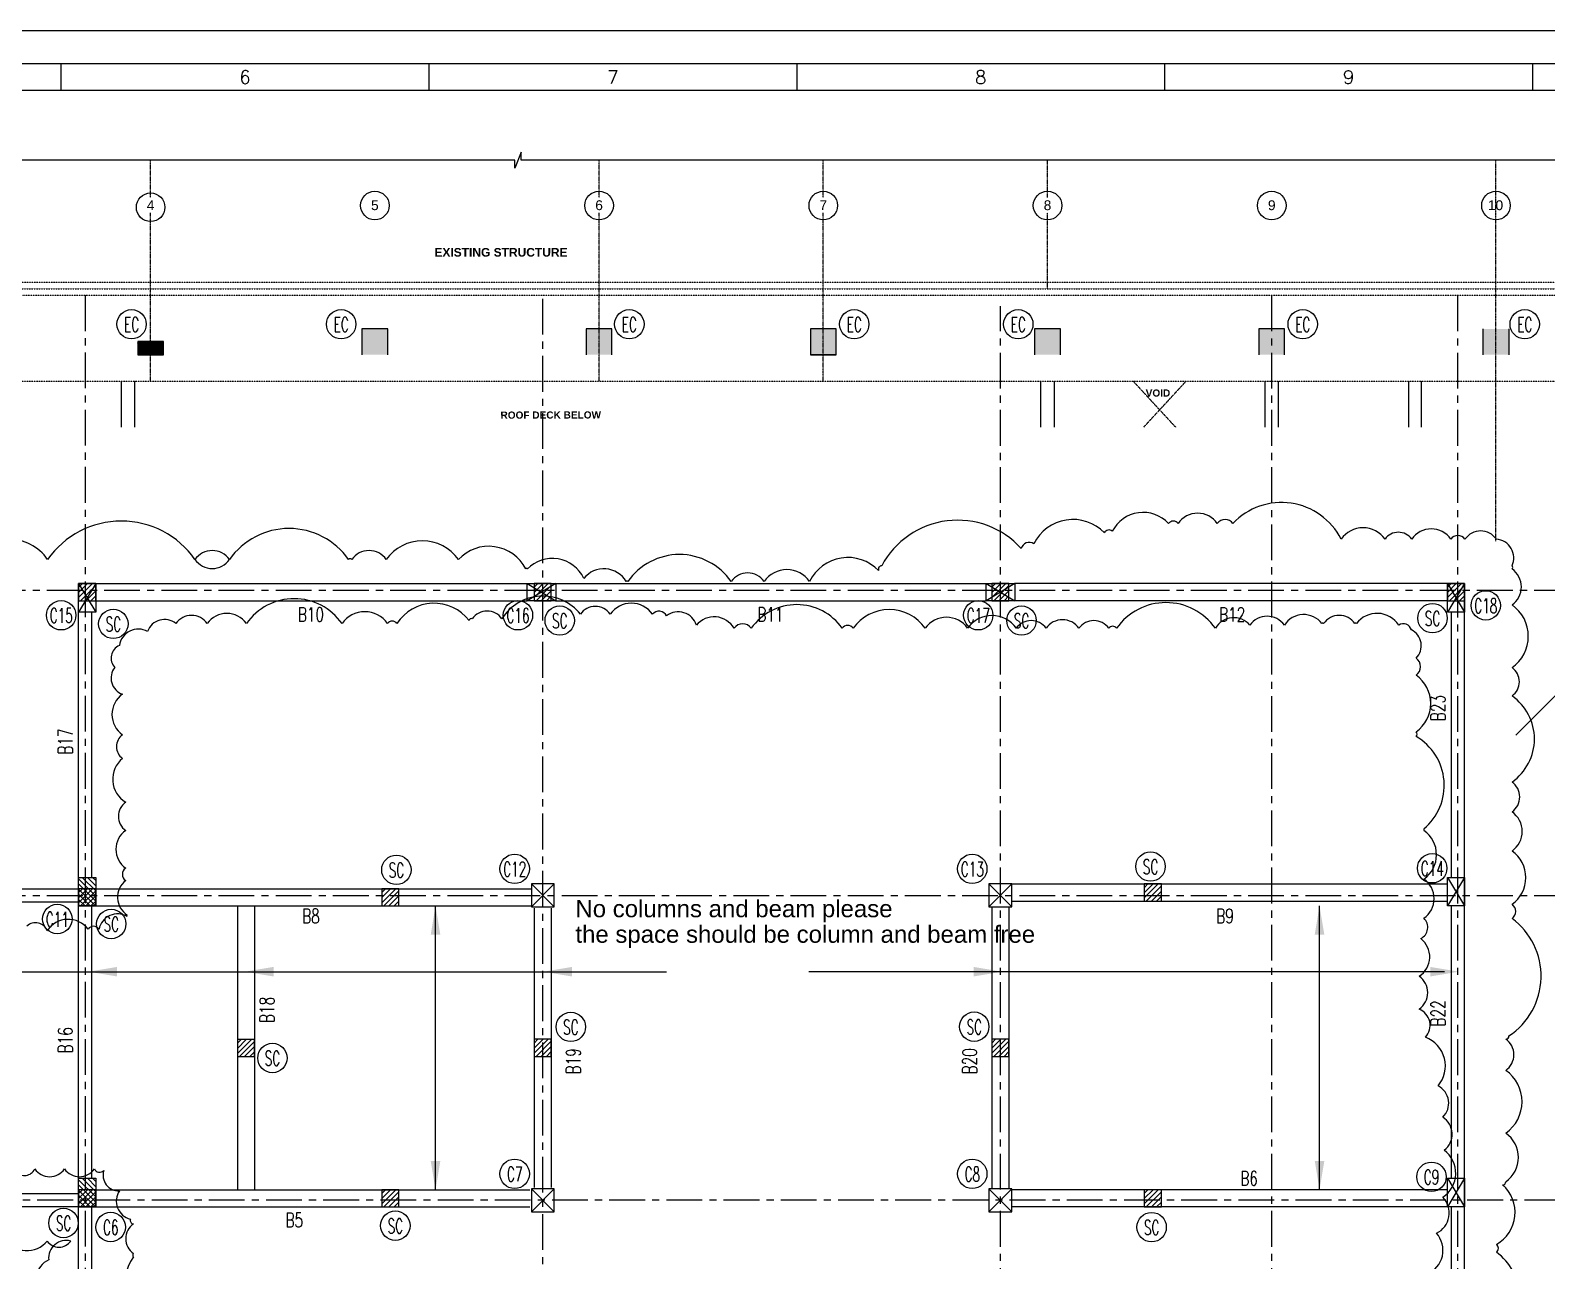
# Model space of a CAD drawing. Header units: millimetres. Extents: x 2659630 to 6742168, y -2425387 to -732288.
# Drawn here: x 4156767 to 4183277, y -1202181 to -1180677 of the extents above; entities that cross this region are included whole.
import ezdxf
from ezdxf.enums import TextEntityAlignment as Align

# ---------------------------------------------------------------- set-up
doc = ezdxf.new("R2010")
doc.units = ezdxf.units.MM
for name, pattern in [('CENTER', [2, 1.25, -0.25, 0.25, -0.25]), ('DASHED', [0.75, 0.5, -0.25]), ('Grid Line', [22.225, 12.7, -3.175, 3.175, -3.175]), ('Hidden', [7.14375, 4.7625, -2.38125])]:
    doc.linetypes.add(name, pattern=pattern)
for name, color, linetype, lineweight in [('A-AREA-IDEN', 2, 'Continuous', 9), ('A-hatch', 253, 'Continuous', 0), ('A-OVERHEAD LINE', 31, 'Continuous', 9), ('A-RCC', 2, 'Continuous', 0), ('A-STRUCTURE ABOVE', 251, 'DASHED', 0), ('A-WALL', 113, 'Continuous', 9), ('licensing text', 7, 'Continuous', 5), ('S-GRID', 1, 'Continuous', 9), ('S-GRID-IDEN', 1, 'Continuous', 9)]:
    doc.layers.add(name, color=color, linetype=linetype, lineweight=lineweight)
for name, color, linetype in [('A-LINE 08', 8, 'Continuous'), ('PNA', 8, 'Continuous'), ('REVISION CLOUD', 7, 'Continuous'), ('S-BEAM NO', 3, 'Continuous'), ('S-BEAM OUTER', 4, 'Continuous'), ('S-BRECK LINE', 8, 'Continuous'), ('S-COLUMN', 1, 'Continuous'), ('S-COLUMN CIRCLE', 9, 'Continuous'), ('S-COLUMN HATCH', 8, 'Continuous'), ('S-COLUMN NO', 2, 'Continuous'), ('S-GRIDE LINE', 8, 'CENTER')]:
    doc.layers.add(name, color=color, linetype=linetype)
doc.styles.add('Arial', font='arial.ttf', dxfattribs={"height": 123})
doc.styles.add('Arial_2', font='arial.ttf', dxfattribs={"height": 121.981135})
doc.styles.add('Arial_B', font='arialbd.ttf', dxfattribs={"height": 125.853552})
doc.styles.add('ROMANS', font='r.shx', dxfattribs={"width": 0.7})
pattern_1 = [(225, (525078.65, -331683.39), (44.9012806, -44.9012806), [])]
pattern_2 = [(225, (533078.72, -331683.39), (44.9012806, -44.9012806), [])]
pattern_3 = [(225, (525078.65, -323718.583), (44.9012806, -44.9012806), [])]
pattern_4 = [(225, (517113.644, -323718.39), (44.9012806, -44.9012806), [])]
pattern_5 = [(225, (541043.64, -323718.39), (44.9012806, -44.9012806), [])]
pattern_6 = [(225, (533078.72, -323718.58), (44.9012806, -44.9012806), [])]
pattern_7 = [(225, (517113.656, -334313.39), (44.9012806, -44.9012806), [])]

# ---------------------------------------------------------------- blocks, each defined once
blk = doc.blocks.new('A1_SHEET.')
at = {"flags": 128}
blk.add_lwpolyline([(0, 0), (0, 594), (841, 594), (841, 0)], close=True, dxfattribs=at)
at = {"layer": 'PNA'}
for p, q in [((349.58, 587.8), (349.58, 582.8)), ((418, 587.8), (418, 582.8)), ((486.42, 587.8), (486.42, 582.8)), ((554.83, 587.8), (554.83, 582.8)), ((623.25, 587.8), (623.25, 582.8))]:
    blk.add_line(p, q, dxfattribs=at)
at = {"layer": 'PNA', "color": 1}
for points in [[(7.5, 6.2), (833.5, 6.2), (833.5, 587.8), (7.5, 587.8)], [(17.5, 11.2), (828.5, 11.2), (828.5, 582.8), (17.5, 582.8)]]:
    blk.add_lwpolyline(points, close=True, dxfattribs=at)
at = {"layer": 'PNA', "style": 'ROMANS'}
for s, p in [('6', (383.8, 585.3)), ('7', (452.22, 585.3)), ('8', (520.63, 585.3)), ('9', (589.05, 585.3))]:
    blk.add_text(s, height=2.5, dxfattribs=at).set_placement(p, align=Align.MIDDLE)
blk = doc.blocks.new('Grid - M_Grid Head - Circle_02-314212-GROUND FLOOR PLAN_01')
at = {"layer": 'A-LINE 08'}
blk.add_circle((0, 0), 5, dxfattribs=at)

msp = doc.modelspace()

# ---------------------------------------------------------------- hatches: boundary and pattern name
at = {"layer": 'A-hatch', "true_color": 0x939598}
h = msp.add_hatch(dxfattribs=at)
h.set_pattern_fill('ANSI31', color=252, scale=5, angle=359.9997012)
h.set_pattern_definition([(44.99970117, (-4160789.467, -3297691.63), (-11.225261605, 11.225378697), [])])
h.paths.add_polyline_path([(4158645.282, -1186346.531), (4159095.282, -1186346.529), (4159095.284, -1186116.491), (4158645.284, -1186116.488)])
at = {"layer": 'S-COLUMN HATCH'}
h = msp.add_hatch(dxfattribs=at)
h.set_pattern_fill('ANSI31', color=8, scale=20, angle=180)
h.set_pattern_definition(pattern_4)
h.paths.add_polyline_path([(4157610.366, -1190646.243), (4157910.366, -1190646.243), (4157910.366, -1190346.243), (4157610.366, -1190346.243)])
h = msp.add_hatch(dxfattribs=at)
h.set_pattern_fill('ANSI31', color=8, scale=20, angle=180)
h.set_pattern_definition(pattern_4)
h.paths.add_polyline_path([(4157610.366, -1190646.243), (4157910.366, -1190646.243), (4157910.366, -1190346.243), (4157610.366, -1190346.243)])
h = msp.add_hatch(dxfattribs=at)
h.set_pattern_fill('ANSI31', color=8, scale=20, angle=180)
h.set_pattern_definition(pattern_4)
h.paths.add_polyline_path([(4157610.366, -1190646.243), (4157910.366, -1190646.243), (4157910.366, -1190346.243), (4157610.366, -1190346.243)])
h = msp.add_hatch(dxfattribs=at)
h.set_pattern_fill('ANSI31', color=8, scale=20, angle=180)
h.set_pattern_definition(pattern_3)
h.paths.add_polyline_path([(4165575.375, -1190646.436), (4165875.375, -1190646.436), (4165875.375, -1190346.436), (4165575.375, -1190346.436)])
h = msp.add_hatch(dxfattribs=at)
h.set_pattern_fill('ANSI31', color=8, scale=20, angle=180)
h.set_pattern_definition(pattern_3)
h.paths.add_polyline_path([(4165575.375, -1190646.436), (4165875.375, -1190646.436), (4165875.375, -1190346.436), (4165575.375, -1190346.436)])
h = msp.add_hatch(dxfattribs=at)
h.set_pattern_fill('ANSI31', color=8, scale=20, angle=180)
h.set_pattern_definition(pattern_3)
h.paths.add_polyline_path([(4165575.375, -1190646.436), (4165875.375, -1190646.436), (4165875.375, -1190346.436), (4165575.375, -1190346.436)])
h = msp.add_hatch(dxfattribs=at)
h.set_pattern_fill('ANSI31', color=8, scale=20, angle=180)
h.set_pattern_definition(pattern_6)
h.paths.add_polyline_path([(4173575.442, -1190646.434), (4173875.442, -1190646.434), (4173875.442, -1190346.434), (4173575.442, -1190346.434)])
h = msp.add_hatch(dxfattribs=at)
h.set_pattern_fill('ANSI31', color=8, scale=20, angle=180)
h.set_pattern_definition(pattern_6)
h.paths.add_polyline_path([(4173575.442, -1190646.434), (4173875.442, -1190646.434), (4173875.442, -1190346.434), (4173575.442, -1190346.434)])
h = msp.add_hatch(dxfattribs=at)
h.set_pattern_fill('ANSI31', color=8, scale=20, angle=180)
h.set_pattern_definition(pattern_6)
h.paths.add_polyline_path([(4173575.442, -1190646.434), (4173875.442, -1190646.434), (4173875.442, -1190346.434), (4173575.442, -1190346.434)])
h = msp.add_hatch(dxfattribs=at)
h.set_pattern_fill('ANSI31', color=8, scale=20, angle=180)
h.set_pattern_definition(pattern_5)
h.paths.add_polyline_path([(4181540.36, -1190646.243), (4181840.36, -1190646.243), (4181840.36, -1190346.243), (4181540.36, -1190346.243)])
h = msp.add_hatch(dxfattribs=at)
h.set_pattern_fill('ANSI31', color=8, scale=20, angle=180)
h.set_pattern_definition(pattern_5)
h.paths.add_polyline_path([(4181540.36, -1190646.243), (4181840.36, -1190646.243), (4181840.36, -1190346.243), (4181540.36, -1190346.243)])
h = msp.add_hatch(dxfattribs=at)
h.set_pattern_fill('ANSI31', color=8, scale=20, angle=180)
h.set_pattern_definition(pattern_5)
h.paths.add_polyline_path([(4181540.36, -1190646.243), (4181840.36, -1190646.243), (4181840.36, -1190346.243), (4181540.36, -1190346.243)])
at = {"layer": 'S-COLUMN HATCH', "true_color": 0x939598}
h = msp.add_hatch(dxfattribs=at)
h.set_pattern_fill('ANSI31', color=252, scale=20, angle=270)
h.set_pattern_definition([(315, (3282980.234, -4846297.97), (44.9012806, 44.9012806), [])])
h.paths.add_polyline_path([(4157610.376, -1195981.245), (4157610.376, -1195481.247), (4157910.378, -1195481.247), (4157910.378, -1195981.245)])
at = {"layer": 'S-COLUMN HATCH'}
h = msp.add_hatch(dxfattribs=at)
h.set_pattern_fill('ANSI31', color=8, scale=20, angle=180)
h.set_pattern_definition([(225, (517113.66, -329053.386), (44.9012806, -44.9012806), [])])
h.paths.add_polyline_path([(4157610.381, -1195981.239), (4157910.381, -1195981.239), (4157910.381, -1195681.239), (4157610.381, -1195681.239)])
h = msp.add_hatch(dxfattribs=at)
h.set_pattern_fill('ANSI31', color=8, scale=20, angle=180)
h.set_pattern_definition([(225, (522413.65, -329052.73), (44.9012806, -44.9012806), [])])
h.paths.add_polyline_path([(4162910.374, -1195980.581), (4163210.374, -1195980.581), (4163210.374, -1195680.581), (4162910.374, -1195680.581)])
h = msp.add_hatch(dxfattribs=at)
h.set_pattern_fill('ANSI31', color=8, scale=20, angle=180)
h.set_pattern_definition([(225, (535743.65, -328968.39), (44.9012806, -44.9012806), [])])
h.paths.add_polyline_path([(4176240.374, -1195896.245), (4176540.374, -1195896.245), (4176540.374, -1195596.245), (4176240.374, -1195596.245)])
h = msp.add_hatch(dxfattribs=at)
h.set_pattern_fill('ANSI31', color=8, scale=20, angle=180)
h.set_pattern_definition([(225, (519890.19, -331686.85), (44.9012806, -44.9012806), [])])
h.paths.add_polyline_path([(4160386.915, -1198614.703), (4160686.915, -1198614.703), (4160686.915, -1198314.703), (4160386.915, -1198314.703)])
h = msp.add_hatch(dxfattribs=at)
h.set_pattern_fill('ANSI31', color=8, scale=20, angle=180)
h.set_pattern_definition(pattern_1)
h.paths.add_polyline_path([(4165575.375, -1198611.244), (4165875.375, -1198611.244), (4165875.375, -1198311.244), (4165575.375, -1198311.244)])
h = msp.add_hatch(dxfattribs=at)
h.set_pattern_fill('ANSI31', color=8, scale=20, angle=180)
h.set_pattern_definition(pattern_1)
h.paths.add_polyline_path([(4165575.375, -1198611.244), (4165875.375, -1198611.244), (4165875.375, -1198311.244), (4165575.375, -1198311.244)])
h = msp.add_hatch(dxfattribs=at)
h.set_pattern_fill('ANSI31', color=8, scale=20, angle=180)
h.set_pattern_definition(pattern_1)
h.paths.add_polyline_path([(4165575.375, -1198611.244), (4165875.375, -1198611.244), (4165875.375, -1198311.244), (4165575.375, -1198311.244)])
h = msp.add_hatch(dxfattribs=at)
h.set_pattern_fill('ANSI31', color=8, scale=20, angle=180)
h.set_pattern_definition(pattern_2)
h.paths.add_polyline_path([(4173575.442, -1198611.244), (4173875.442, -1198611.244), (4173875.442, -1198311.244), (4173575.442, -1198311.244)])
h = msp.add_hatch(dxfattribs=at)
h.set_pattern_fill('ANSI31', color=8, scale=20, angle=180)
h.set_pattern_definition(pattern_2)
h.paths.add_polyline_path([(4173575.442, -1198611.244), (4173875.442, -1198611.244), (4173875.442, -1198311.244), (4173575.442, -1198311.244)])
h = msp.add_hatch(dxfattribs=at)
h.set_pattern_fill('ANSI31', color=8, scale=20, angle=180)
h.set_pattern_definition(pattern_2)
h.paths.add_polyline_path([(4173575.442, -1198611.244), (4173875.442, -1198611.244), (4173875.442, -1198311.244), (4173575.442, -1198311.244)])
at = {"layer": 'S-COLUMN HATCH', "true_color": 0x939598}
h = msp.add_hatch(dxfattribs=at)
h.set_pattern_fill('ANSI31', color=252, scale=20, angle=270)
h.set_pattern_definition([(315, (3282980.234, -4851557.97), (44.9012806, 44.9012806), [])])
h.paths.add_polyline_path([(4157610.376, -1201241.245), (4157610.376, -1200741.246), (4157910.379, -1200741.246), (4157910.379, -1201241.245)])
at = {"layer": 'S-COLUMN HATCH'}
h = msp.add_hatch(dxfattribs=at)
h.set_pattern_fill('ANSI31', color=8, scale=20, angle=180)
h.set_pattern_definition(pattern_7)
h.paths.add_polyline_path([(4157610.378, -1201241.241), (4157910.378, -1201241.241), (4157910.378, -1200941.241), (4157610.378, -1200941.241)])
h = msp.add_hatch(dxfattribs=at)
h.set_pattern_fill('ANSI31', color=8, scale=20, angle=180)
h.set_pattern_definition(pattern_7)
h.paths.add_polyline_path([(4157610.378, -1201241.241), (4157910.378, -1201241.241), (4157910.378, -1200941.241), (4157610.378, -1200941.241)])
h = msp.add_hatch(dxfattribs=at)
h.set_pattern_fill('ANSI31', color=8, scale=20, angle=180)
h.set_pattern_definition(pattern_7)
h.paths.add_polyline_path([(4157610.378, -1201241.241), (4157910.378, -1201241.241), (4157910.378, -1200941.241), (4157610.378, -1200941.241)])
h = msp.add_hatch(dxfattribs=at)
h.set_pattern_fill('ANSI31', color=8, scale=20, angle=180)
h.set_pattern_definition([(225, (522413.65, -334313.39), (44.9012806, -44.9012806), [])])
h.paths.add_polyline_path([(4162910.374, -1201241.245), (4163210.374, -1201241.245), (4163210.374, -1200941.245), (4162910.374, -1200941.245)])
h = msp.add_hatch(dxfattribs=at)
h.set_pattern_fill('ANSI31', color=8, scale=20, angle=180)
h.set_pattern_definition([(225, (535743.65, -334313.39), (44.9012806, -44.9012806), [])])
h.paths.add_polyline_path([(4176240.374, -1201241.245), (4176540.374, -1201241.245), (4176540.374, -1200941.245), (4176240.374, -1200941.245)])

# ---------------------------------------------------------------- linework, layer by layer
at = {"layer": 'A-hatch', "color": 252, "true_color": 0x939598}
for points in [[(4163015.297, -1186346.472), (4162565.374, -1185896.469), (4163015.297, -1185896.472)], [(4162565.374, -1186346.469), (4162565.374, -1185896.469), (4163015.297, -1186346.472)], [(4166935.297, -1186346.492), (4166485.374, -1185896.49), (4166935.297, -1185896.492)], [(4166485.374, -1186346.49), (4166485.374, -1185896.49), (4166935.297, -1186346.492)], [(4170855.297, -1186346.513), (4170405.374, -1185896.51), (4170855.297, -1185896.512)], [(4170405.374, -1186346.51), (4170405.374, -1185896.51), (4170855.297, -1186346.513)], [(4174775.297, -1186346.533), (4174325.374, -1185896.531), (4174775.297, -1185896.533)], [(4174325.374, -1186346.531), (4174325.374, -1185896.531), (4174775.297, -1186346.533)], [(4178245.3, -1186346.551), (4178245.297, -1186346.551), (4178245.3, -1185896.551)], [(4178245.371, -1186346.551), (4178245.3, -1185896.551), (4178245.371, -1185896.551)], [(4178245.3, -1186346.551), (4178245.3, -1185896.551), (4178245.371, -1186346.551)], [(4178245.374, -1186346.551), (4178245.371, -1185896.551), (4178245.374, -1185896.551)], [(4178245.371, -1186346.551), (4178245.371, -1185896.551), (4178245.374, -1186346.551)], [(4178695.297, -1186346.553), (4178245.374, -1185896.551), (4178695.297, -1185896.553)], [(4178245.374, -1186346.551), (4178245.374, -1185896.551), (4178695.297, -1186346.553)], [(4178695.297, -1186346.553), (4178695.297, -1185896.553), (4178695.3, -1185896.553)], [(4182165.3, -1186346.571), (4182165.297, -1186346.571), (4182165.3, -1185896.576)], [(4182165.371, -1186346.571), (4182165.3, -1185896.576), (4182165.371, -1185896.576)], [(4182165.3, -1186346.571), (4182165.3, -1185896.576), (4182165.371, -1186346.571)], [(4182165.374, -1186346.571), (4182165.371, -1185896.576), (4182165.374, -1185896.576)], [(4182165.371, -1186346.571), (4182165.371, -1185896.576), (4182165.374, -1186346.571)], [(4182615.297, -1186346.574), (4182165.374, -1185896.576), (4182615.297, -1185896.578)], [(4182165.374, -1186346.571), (4182165.374, -1185896.576), (4182615.297, -1186346.574)], [(4182615.297, -1186346.574), (4182615.297, -1185896.578), (4182615.3, -1185896.578)]]:
    msp.add_solid(points, dxfattribs=at)
at = {"layer": 'A-OVERHEAD LINE', "linetype": 'Hidden'}
for p, q in [((4176049.145, -1186810.655), (4176786.844, -1187610.359)), ((4176233.863, -1187610.359), (4176971.575, -1186810.66))]:
    msp.add_line(p, q, dxfattribs=at)
at = {"layer": 'A-RCC'}
for p, q in [((4162565.3, -1185896.469), (4162565.297, -1186346.471)), ((4163015.3, -1185896.472), (4162565.3, -1185896.469)), ((4163015.297, -1186346.473), (4163015.3, -1185896.472)), ((4166485.3, -1185896.49), (4166485.297, -1186346.49)), ((4166935.3, -1185896.492), (4166485.3, -1185896.49)), ((4166935.297, -1186346.492), (4166935.3, -1185896.492)), ((4174325.3, -1185896.531), (4174325.297, -1186346.531)), ((4174325.3, -1185896.531), (4174325.297, -1186346.624)), ((4174775.3, -1185896.533), (4174325.3, -1185896.531)), ((4174775.3, -1185896.533), (4174325.3, -1185896.531)), ((4174775.297, -1186346.533), (4174775.3, -1185896.533)), ((4174775.297, -1186346.533), (4174775.3, -1185896.533)), ((4178245.3, -1185896.551), (4178245.297, -1186346.551)), ((4178695.3, -1185896.553), (4178245.3, -1185896.551)), ((4178695.297, -1186346.553), (4178695.3, -1185896.553)), ((4182165.297, -1186346.571), (4182165.3, -1185896.576)), ((4182615.3, -1185896.578), (4182615.297, -1186346.574)), ((4158645.284, -1186116.454), (4158645.282, -1186346.454)), ((4159095.284, -1186116.457), (4158645.284, -1186116.454)), ((4159095.282, -1186346.457), (4159095.284, -1186116.457)), ((4158645.282, -1186346.454), (4159095.282, -1186346.457))]:
    msp.add_line(p, q, dxfattribs=at)
msp.add_lwpolyline([(4170855.297, -1186346.513), (4170855.3, -1185896.512), (4170405.3, -1185896.51), (4170405.297, -1186346.606), (4170856.268, -1186346.496), (4170406.268, -1186346.494)], dxfattribs=at)
at = {"layer": 'A-STRUCTURE ABOVE', "color": 252, "linetype": 'Hidden', "ltscale": 0.005, "true_color": 0x939598}
for p, q in [((4144641.696, -1185195.517), (4184373.314, -1185195.517)), ((4147825.306, -1185079.841), (4184373.314, -1185081.122)), ((4184373.314, -1185311.07), (4147595.305, -1185310.08)), ((4146095.294, -1186810.499), (4184373.314, -1186810.699))]:
    msp.add_line(p, q, dxfattribs=at)
at = {"layer": 'A-WALL'}
for p, q in [((4158360.379, -1187610.359, 0), (4158360.379, -1186810.563, 0)), ((4158590.379, -1186810.564, 0), (4158590.379, -1187610.359, 0)), ((4178355.295, -1187610.359), (4178355.296, -1186810.667)), ((4178585.144, -1186810.668), (4178585.143, -1187610.359)), ((4180860.379, -1186810.68, 0), (4180860.379, -1187610.359, 0)), ((4181090.379, -1187610.359, 0), (4181090.379, -1186810.681, 0))]:
    msp.add_line(p, q, dxfattribs=at)
for points in [[(4174435.26, -1187610.359), (4174435.251, -1186810.647)], [(4174665.389, -1186810.648), (4174665.399, -1187610.359)]]:
    msp.add_lwpolyline(points, dxfattribs=at)
at = {"layer": 'REVISION CLOUD', "ltscale": 2500}
for p, q in [((4163850.944, -1200941.245), (4163850.944, -1195980.581)), ((4179305.857, -1200941.245), (4179305.857, -1195980.581))]:
    msp.add_line(p, q, dxfattribs=at)
for points in [[(4182396.684, -1203540.127, 0.52056705), (4182396.684, -1202033.587, 0.52056705), (4182396.684, -1202033.587, 0.52056705), (4182396.684, -1201896.629, 0.52056705), (4182506.329, -1200855.747, 0.52056705), (4182506.329, -1200855.747, 0.52056705), (4182561.149, -1200800.962, 0.52056705), (4182561.149, -1199951.822, 0.52056705), (4182561.149, -1199951.822, 0.52056705), (4182561.149, -1198856.154, 0.52056705), (4182561.149, -1198856.154, 0.52056705), (4182561.149, -1198308.321, 0.52056705), (4182561.149, -1198308.321, 0.52056705), (4182615.969, -1198253.539, 0.52056705), (4182670.794, -1196199.164, 0.52056705), (4182670.794, -1196199.164, 0.52056705), (4182670.794, -1195952.639, 0.52056705), (4182670.794, -1195021.324, 0.52056705), (4182670.794, -1195021.324, 0.52056705), (4182670.794, -1194336.531, 0.52056705), (4182670.794, -1194336.531, 0.52056705), (4182670.794, -1193816.091, 0.52056705), (4182670.794, -1193816.091, 0.52056705), (4182670.794, -1192309.548, 0.52056705), (4182670.794, -1192309.548, 0.52056705), (4182670.794, -1191816.501, 0.52056705), (4182670.794, -1190720.833, 0.52056705), (4182670.794, -1190720.833, 0.52056705), (4182670.794, -1190090.826, 0.52056705), (4182670.794, -1190090.826, 0.52056705), (4182670.794, -1190036.043, 0.52056705), (4182396.684, -1189570.383, 0.52056705), (4182396.684, -1189570.383, 0.52056705), (4182396.684, -1189570.383, 0.52056705), (4181848.47, -1189570.383, 0.52056705), (4181848.47, -1189570.383, 0.52056705), (4181601.773, -1189570.383, 0.52056705), (4180916.502, -1189570.383, 0.52056705), (4180916.502, -1189570.383, 0.52056705), (4180450.52, -1189570.383, 0.52056705), (4179683.017, -1189570.383, 0.52056705), (4179683.017, -1189570.383, 0.52056705), (4177791.678, -1189296.468, 0.52056705), (4177791.678, -1189296.468, 0.52056705), (4177517.569, -1189296.468, 0.52056705), (4176832.298, -1189296.468, 0.52056705), (4176832.298, -1189296.468, 0.52056705), (4176667.838, -1189296.468, 0.52056705), (4175681.05, -1189433.426, 0.52056705), (4175681.05, -1189433.426, 0.52056705), (4175543.993, -1189460.818, 0.52056705), (4174310.513, -1189652.558, 0.52056705), (4174310.513, -1189652.558, 0.52056705), (4174091.223, -1189734.733, 0.52056705), (4171651.665, -1190036.043, 0.52056705), (4171651.665, -1190036.043, 0.52056705), (4171596.845, -1190118.218, 0.52056705), (4170390.773, -1190309.958, 0.52056705), (4170390.773, -1190309.958, 0.52056705), (4169595.862, -1190309.958, 0.52056705), (4169595.862, -1190309.958, 0.52056705), (4169020.236, -1190309.958, 0.52056705), (4169020.236, -1190309.958, 0.52056705), (4169020.236, -1190309.958, 0.52056705), (4167211.124, -1190309.958, 0.52056705), (4167211.124, -1190309.958, 0.52056705), (4167183.712, -1190309.958, 0.52056705), (4166443.626, -1190255.176, 0.52056705), (4166443.626, -1190255.176, 0.52056705), (4165456.838, -1190090.826, 0.52056705), (4165456.838, -1190090.826, 0.52056705), (4165429.425, -1190090.826, 0.52056705), (4164250.765, -1189926.476, 0.52056705), (4164250.765, -1189926.476, 0.52056705), (4162989.867, -1189926.476, 0.52056705), (4162989.867, -1189926.476, 0.52056705), (4162386.834, -1189926.476, 0.52056705), (4162386.834, -1189926.476, 0.52056705), (4162332.009, -1189926.476, 0.52056705), (4160248.793, -1189926.476, 0.52056705), (4160248.793, -1189926.476, 0.52056705), (4159645.754, -1189926.476, 0.52056705), (4159645.754, -1189926.476, 0.52056705), (4160248.793, -1189926.476, 0.52056705), (4160248.793, -1189926.476, 0.52056705), (4159645.754, -1189926.476, 0.52056705), (4159645.754, -1189926.476, 0.52056705), (4157069.144, -1189926.476, 0.52056705), (4157069.144, -1189926.476, 0.52056705), (4155698.607, -1189926.476, 0.52056705)], [(4181185.146, -1202413.728, 0.52056705), (4181349.611, -1201701.546, 0.52056705), (4181349.611, -1201701.546, 0.52056705), (4181459.256, -1201071.538, 0.52056705), (4181459.256, -1201071.538, 0.52056705), (4181459.256, -1201071.538, 0.52056705), (4181486.663, -1200249.788, 0.52056705), (4181486.663, -1200249.788, 0.52056705), (4181459.256, -1199674.563, 0.52056705), (4181459.256, -1199674.563, 0.52056705), (4181459.256, -1199674.563, 0.52056705), (4181377.023, -1199126.731, 0.52056705), (4181377.023, -1199126.731, 0.52056705), (4181157.734, -1198277.591, 0.52056705), (4181157.734, -1198277.591, 0.52056705), (4181048.094, -1197784.541, 0.52056705), (4181048.094, -1197784.541, 0.52056705), (4181048.094, -1197784.541, 0.52056705), (4181048.094, -1197209.316, 0.52056705), (4181048.094, -1197209.316, 0.52056705), (4181075.501, -1196551.916, 0.52056705), (4181075.501, -1196551.916, 0.52056705), (4181130.326, -1196195.823, 0.52056705), (4181130.326, -1195511.033, 0.52056705), (4181130.326, -1195511.033, 0.52056705), (4181130.326, -1194661.89, 0.52056705), (4181130.326, -1194661.89, 0.52056705), (4181130.326, -1194634.501, 0.52056705), (4180993.269, -1193018.393, 0.52056705), (4180993.269, -1193018.393, 0.52056705), (4180993.269, -1192936.218, 0.52056705), (4180993.269, -1191950.118, 0.52056705), (4180993.269, -1191950.118, 0.52056705), (4180993.269, -1191648.81, 0.52056705), (4180911.037, -1191155.76, 0.52056705), (4180691.752, -1191073.585, 0.52056705), (4179951.661, -1191046.193, 0.52056705), (4179951.661, -1191046.193, 0.52056705), (4179924.254, -1191046.193, 0.52056705), (4179376.035, -1191046.193, 0.52056705), (4179376.035, -1191046.193, 0.52056705), (4179348.627, -1191046.193, 0.52056705), (4178690.769, -1191073.585, 0.52056705), (4178690.769, -1191073.585, 0.52056705), (4178087.73, -1191073.585, 0.52056705), (4178087.73, -1191073.585, 0.52056705), (4177484.696, -1191128.368, 0.52056705), (4177484.696, -1191128.368, 0.52056705), (4177484.696, -1191128.368, 0.52056705), (4175757.817, -1191128.368, 0.52056705), (4175757.817, -1191128.368, 0.52056705), (4175620.765, -1191128.368, 0.52056705), (4175099.958, -1191128.368, 0.52056705), (4175099.958, -1191128.368, 0.52056705), (4174524.332, -1191128.368, 0.52056705), (4174524.332, -1191128.368, 0.52056705), (4174003.53, -1191128.368, 0.52056705), (4174003.53, -1191128.368, 0.52056705), (4174003.53, -1191128.368, 0.52056705), (4173153.795, -1191128.368, 0.52056705), (4173153.795, -1191128.368, 0.52056705), (4172413.704, -1191128.368, 0.52056705), (4172413.704, -1191128.368, 0.52056705), (4171152.811, -1191128.368, 0.52056705), (4171152.811, -1191128.368, 0.52056705), (4170960.934, -1191128.368, 0.52056705), (4169371.112, -1191128.368, 0.52056705), (4169371.112, -1191128.368, 0.52056705), (4169069.59, -1191128.368, 0.52056705), (4168411.731, -1191073.585, 0.52056705), (4168411.731, -1191073.585, 0.52056705), (4167890.93, -1190909.235, 0.52056705), (4167890.93, -1190909.235, 0.52056705), (4167644.233, -1190881.843, 0.52056705), (4166904.142, -1190881.843, 0.52056705), (4166904.142, -1190881.843, 0.52056705), (4166383.335, -1190881.843, 0.52056705), (4166383.335, -1190881.843, 0.52056705), (4165012.798, -1190964.018, 0.52056705), (4165012.798, -1190964.018, 0.52056705), (4164491.997, -1190964.018, 0.52056705), (4164491.997, -1190964.018, 0.52056705), (4164437.172, -1190991.41, 0.52056705), (4163176.279, -1191046.193, 0.52056705), (4163176.279, -1191046.193, 0.52056705), (4163011.815, -1191046.193, 0.52056705), (4162216.904, -1191046.193, 0.52056705), (4162216.904, -1191046.193, 0.52056705), (4160544.844, -1191046.193, 0.52056705), (4160544.844, -1191046.193, 0.52056705), (4160544.844, -1191046.193, 0.52056705), (4159859.578, -1191046.193, 0.52056705), (4159859.578, -1191046.193, 0.52056705), (4159311.364, -1191046.193, 0.52056705), (4159311.364, -1191046.193, 0.52056705), (4158817.97, -1191183.15, 0.52056705), (4158817.97, -1191183.15, 0.52056705), (4158324.576, -1191429.675, 0.52056705), (4158324.576, -1191429.675, 0.52056705), (4158242.344, -1191813.16)], [(4158242.344, -1191813.16, 0.52056705), (4158379.396, -1192278.818, 0.52056705), (4158379.396, -1192991, 0.52056705), (4158379.396, -1192991, 0.52056705), (4158379.396, -1193401.875, 0.52056705), (4158434.216, -1194168.84, 0.52056705), (4158434.216, -1194168.84, 0.52056705), (4158434.216, -1194661.89, 0.52056705), (4158434.216, -1195319.29, 0.52056705), (4158434.216, -1195319.29, 0.52056705), (4158434.216, -1195538.426, 0.52056705), (4158461.629, -1196141.041, 0.52056705), (4158461.629, -1196141.041, 0.52056705), (4158461.629, -1196168.433, 0.52056705), (4157968.235, -1196387.566, 0.52056705), (4157968.235, -1196387.566, 0.52056705), (4157776.362, -1196387.566, 0.52056705), (4157063.679, -1196414.958, 0.52056705), (4157063.679, -1196414.958, 0.52056705), (4156707.342, -1196332.783, 0.52056705)], [(4156515.465, -1200633.271, 0.52056705), (4156844.394, -1200578.488, 0.52056705), (4157365.201, -1200578.488, 0.52056705), (4157365.201, -1200578.488, 0.52056705), (4157886.002, -1200578.488, 0.52056705), (4157886.002, -1200578.488, 0.52056705), (4158050.467, -1200605.881, 0.52056705), (4158324.576, -1200961.971, 0.52056705), (4158516.448, -1201455.021, 0.52056705), (4158516.448, -1201455.021, 0.52056705), (4158571.273, -1201537.196, 0.52056705), (4158571.273, -1202057.639, 0.52056705), (4158571.273, -1202057.639, 0.52056705), (4158571.273, -1202112.421, 0.52056705), (4159009.843, -1203345.046, 0.52056705)], [(4156321.339, -1201782.814, 0.52056705), (4157061.43, -1201837.596, 0.52056705), (4157061.43, -1201837.596, 0.52056705), (4157472.592, -1201837.596, 0.52056705), (4157088.842, -1202166.296, 0.52056705), (4157088.842, -1202166.296, 0.52056705), (4156979.198, -1202796.307, 0.52056705)]]:
    msp.add_lwpolyline(points, format="xyb", dxfattribs=at)
for points in [[(4182738.322, -1192995.69), (4186815.856, -1188912.849)], [(4156084.56, -1197130.525), (4167888.19, -1197130.525)], [(4181490.355, -1197130.525), (4170375.557, -1197130.525)]]:
    msp.add_lwpolyline(points, dxfattribs=at)
for points in [[(4163767.611, -1196480.581), (4163850.944, -1195980.581), (4163934.277, -1196480.581)], [(4179222.524, -1196480.581), (4179305.857, -1195980.581), (4179389.191, -1196480.581)], [(4158283.337, -1197213.859), (4157783.337, -1197130.525), (4158283.337, -1197047.192)], [(4161018.455, -1197213.859), (4160518.455, -1197130.525), (4161018.455, -1197047.192)], [(4166235.769, -1197213.859), (4165735.769, -1197130.525), (4166235.769, -1197047.192)], [(4173257.365, -1197213.859), (4173757.365, -1197130.525), (4173257.365, -1197047.192)], [(4181240.355, -1197213.859), (4181740.355, -1197130.525), (4181240.355, -1197047.192)], [(4163767.611, -1200441.245), (4163850.944, -1200941.245), (4163934.277, -1200441.245)], [(4179222.524, -1200441.245), (4179305.857, -1200941.245), (4179389.191, -1200441.245)]]:
    msp.add_solid(points, dxfattribs=at)
at = {"layer": 'S-BEAM OUTER', "ltscale": 2500}
for p, q in [((4157840.374, -1190346.345), (4165451.972, -1190346.436)), ((4165951.965, -1190346.436), (4173476.968, -1190346.243)), ((4181610.384, -1190346.345), (4173976.973, -1190346.436)), ((4181840.374, -1206576.245), (4181840.374, -1190346.243)), ((4157610.374, -1195531.247), (4157610.374, -1190796.243)), ((4157910.369, -1190646.346), (4165451.974, -1190646.436)), ((4165951.971, -1190646.436), (4173476.974, -1190646.243)), ((4181540.357, -1190646.345), (4173976.975, -1190646.436)), ((4181840.362, -1195531.361), (4181840.362, -1190796.358)), ((4157840.374, -1195481.247), (4157840.374, -1190846.242)), ((4181610.362, -1195481.247), (4181610.362, -1190846.242)), ((4153110.365, -1195680.581), (4157610.379, -1195680.581)), ((4157910.378, -1195680.581), (4165526.916, -1195680.581)), ((4173926.983, -1195596.245), (4181540.373, -1195596.245)), ((4153110.365, -1195910.581), (4157610.376, -1195910.581)), ((4157610.381, -1200791.247), (4157610.381, -1195981.245)), ((4157840.381, -1200741.249), (4157840.381, -1195981.245)), ((4157910.378, -1195980.581), (4165526.916, -1195980.581)), ((4160386.915, -1195980.581), (4160386.915, -1200941.245)), ((4160686.915, -1195980.581), (4160686.915, -1200941.245)), ((4165575.375, -1196021.245), (4165575.375, -1200901.245)), ((4165875.375, -1196021.245), (4165875.375, -1200901.245)), ((4173575.442, -1195996.245), (4173575.442, -1200926.248)), ((4173875.373, -1195996.245), (4173875.373, -1200926.248)), ((4173926.983, -1195896.384), (4181540.373, -1195896.384)), ((4181610.369, -1200741.249), (4181610.369, -1195981.36)), ((4181840.369, -1200791.362), (4181840.369, -1195981.36)), ((4157610.375, -1201011.245), (4153110.364, -1201011.177)), ((4157910.38, -1200941.245), (4165501.916, -1200941.245)), ((4181540.376, -1200941.245), (4173926.995, -1200941.245)), ((4157610.371, -1201241.245), (4153110.36, -1201241.177)), ((4157610.371, -1206076.247), (4157610.371, -1201241.245)), ((4157840.371, -1206076.247), (4157840.371, -1201241.245)), ((4157840.374, -1201241.245), (4165501.916, -1201241.245)), ((4181610.384, -1201241.245), (4173926.995, -1201241.245)), ((4181610.386, -1206076.247), (4181610.386, -1201241.245)), ((4181840.386, -1206076.247), (4181840.386, -1201241.245))]:
    msp.add_line(p, q, dxfattribs=at)
at = {"layer": 'S-BRECK LINE'}
msp.add_lwpolyline([(4183745.758, -1182946.335), (4165350.187, -1182946.335), (4165350.187, -1182808.961), (4165237.371, -1183083.709), (4165237.371, -1182946.335), (4144105.026, -1182946.335)], dxfattribs=at)
at = {"layer": 'S-COLUMN', "color": 1}
for p, q in [((4157610.366, -1190346.243), (4157910.369, -1190846.242)), ((4157910.366, -1190346.346), (4157610.366, -1190846.242)), ((4165451.974, -1190346.436), (4165951.917, -1190646.441)), ((4165951.917, -1190346.436), (4165451.974, -1190646.441)), ((4173476.976, -1190346.436), (4173976.975, -1190646.439)), ((4173976.975, -1190346.436), (4173476.976, -1190646.246)), ((4181540.357, -1190346.243), (4181840.374, -1190846.242)), ((4181840.374, -1190346.243), (4181540.357, -1190846.242)), ((4181540.373, -1195481.247), (4181840.359, -1195981.347)), ((4181840.376, -1195481.247), (4181540.373, -1195981.245)), ((4165926.916, -1195596.245), (4165526.916, -1195996.245)), ((4165526.916, -1195596.245), (4165926.916, -1195996.245)), ((4173926.983, -1195596.245), (4173526.983, -1195996.245)), ((4173526.983, -1195596.245), (4173926.983, -1195996.245)), ((4181540.376, -1200741.249), (4181840.386, -1201241.245)), ((4181840.378, -1200741.249), (4181540.376, -1201241.247)), ((4165926.928, -1200926.234), (4165526.914, -1201326.248)), ((4165526.918, -1200926.248), (4165926.928, -1201326.257)), ((4173926.995, -1200926.234), (4173526.981, -1201326.248)), ((4173526.985, -1200926.248), (4173926.995, -1201326.257))]:
    msp.add_line(p, q, dxfattribs=at)
for points in [[(4157610.366, -1190846.242), (4157610.366, -1190346.243), (4157910.369, -1190346.243), (4157910.369, -1190846.242)], [(4157610.366, -1190646.243), (4157910.366, -1190646.243), (4157910.366, -1190346.243), (4157610.366, -1190346.243)], [(4157610.366, -1190646.243), (4157910.366, -1190646.243), (4157910.366, -1190346.243), (4157610.366, -1190346.243)], [(4157610.366, -1190646.243), (4157910.366, -1190646.243), (4157910.366, -1190346.243), (4157610.366, -1190346.243)], [(4165451.974, -1190346.436), (4165951.973, -1190346.436), (4165951.973, -1190646.439), (4165451.974, -1190646.439)], [(4165575.375, -1190646.436), (4165875.375, -1190646.436), (4165875.375, -1190346.436), (4165575.375, -1190346.436)], [(4165575.375, -1190646.436), (4165875.375, -1190646.436), (4165875.375, -1190346.436), (4165575.375, -1190346.436)], [(4165575.375, -1190646.436), (4165875.375, -1190646.436), (4165875.375, -1190346.436), (4165575.375, -1190346.436)], [(4173476.976, -1190346.436), (4173976.975, -1190346.436), (4173976.975, -1190646.439), (4173476.976, -1190646.439)], [(4173575.442, -1190646.434), (4173875.442, -1190646.434), (4173875.442, -1190346.434), (4173575.442, -1190346.434)], [(4173575.442, -1190646.434), (4173875.442, -1190646.434), (4173875.442, -1190346.434), (4173575.442, -1190346.434)], [(4173575.442, -1190646.434), (4173875.442, -1190646.434), (4173875.442, -1190346.434), (4173575.442, -1190346.434)], [(4181540.357, -1190846.242), (4181540.357, -1190346.243), (4181840.36, -1190346.243), (4181840.36, -1190846.242)], [(4181540.36, -1190646.243), (4181840.36, -1190646.243), (4181840.36, -1190346.243), (4181540.36, -1190346.243)], [(4181540.36, -1190646.243), (4181840.36, -1190646.243), (4181840.36, -1190346.243), (4181540.36, -1190346.243)], [(4181540.36, -1190646.243), (4181840.36, -1190646.243), (4181840.36, -1190346.243), (4181540.36, -1190346.243)], [(4157610.376, -1195981.245), (4157610.376, -1195481.247), (4157910.378, -1195481.247), (4157910.378, -1195981.245)], [(4181540.373, -1195981.245), (4181540.373, -1195481.247), (4181840.376, -1195481.247), (4181840.376, -1195981.245)], [(4157610.381, -1195981.239), (4157910.381, -1195981.239), (4157910.381, -1195681.239), (4157610.381, -1195681.239)], [(4162910.374, -1195980.581), (4163210.374, -1195980.581), (4163210.374, -1195680.581), (4162910.374, -1195680.581)], [(4165926.916, -1195596.245), (4165526.916, -1195596.245), (4165526.916, -1195996.245), (4165926.916, -1195996.245)], [(4173926.983, -1195596.245), (4173526.983, -1195596.245), (4173526.983, -1195996.245), (4173926.983, -1195996.245)], [(4176240.374, -1195896.245), (4176540.374, -1195896.245), (4176540.374, -1195596.245), (4176240.374, -1195596.245)], [(4160386.915, -1198614.703), (4160686.915, -1198614.703), (4160686.915, -1198314.703), (4160386.915, -1198314.703)], [(4165575.375, -1198611.244), (4165875.375, -1198611.244), (4165875.375, -1198311.244), (4165575.375, -1198311.244)], [(4165575.375, -1198611.244), (4165875.375, -1198611.244), (4165875.375, -1198311.244), (4165575.375, -1198311.244)], [(4165575.375, -1198611.244), (4165875.375, -1198611.244), (4165875.375, -1198311.244), (4165575.375, -1198311.244)], [(4173575.442, -1198611.244), (4173875.442, -1198611.244), (4173875.442, -1198311.244), (4173575.442, -1198311.244)], [(4173575.442, -1198611.244), (4173875.442, -1198611.244), (4173875.442, -1198311.244), (4173575.442, -1198311.244)], [(4173575.442, -1198611.244), (4173875.442, -1198611.244), (4173875.442, -1198311.244), (4173575.442, -1198311.244)], [(4157610.378, -1201241.247), (4157610.378, -1200741.249), (4157910.38, -1200741.249), (4157910.38, -1201241.247)], [(4181540.376, -1201241.247), (4181540.376, -1200741.249), (4181840.378, -1200741.249), (4181840.378, -1201241.247)], [(4157610.378, -1201241.241), (4157910.378, -1201241.241), (4157910.378, -1200941.241), (4157610.378, -1200941.241)], [(4157610.378, -1201241.241), (4157910.378, -1201241.241), (4157910.378, -1200941.241), (4157610.378, -1200941.241)], [(4157610.378, -1201241.241), (4157910.378, -1201241.241), (4157910.378, -1200941.241), (4157610.378, -1200941.241)], [(4162910.374, -1201241.245), (4163210.374, -1201241.245), (4163210.374, -1200941.245), (4162910.374, -1200941.245)], [(4165926.928, -1200926.248), (4165526.928, -1200926.248), (4165526.928, -1201326.248), (4165926.928, -1201326.248)], [(4173926.995, -1200926.248), (4173526.995, -1200926.248), (4173526.995, -1201326.248), (4173926.995, -1201326.248)], [(4176240.374, -1201241.245), (4176540.374, -1201241.245), (4176540.374, -1200941.245), (4176240.374, -1200941.245)]]:
    msp.add_lwpolyline(points, close=True, dxfattribs=at)
at = {"layer": 'S-COLUMN CIRCLE'}
for centre in [(4158537.009, -1185814.173), (4158537.009, -1185814.173), (4162201.073, -1185814.173), (4162201.073, -1185814.173), (4167238.425, -1185814.173), (4167238.425, -1185814.173), (4171171.038, -1185814.173), (4171171.038, -1185814.173), (4174038.81, -1185814.173), (4174038.81, -1185814.173), (4179011.892, -1185814.173), (4179011.892, -1185814.173), (4182893.236, -1185814.173), (4182893.236, -1185814.173), (4182211.554, -1190728.172), (4157306.02, -1190900.655), (4158217.768, -1191051.454), (4165291.856, -1190900.655), (4166022.186, -1190993.384), (4173338.923, -1190900.655), (4174095.76, -1190993.384), (4181280.129, -1190951.371), (4176350.416, -1195292.725), (4163166.966, -1195349.676), (4165234.306, -1195333.47), (4173234.373, -1195333.47), (4181275.584, -1195322.774), (4157238.377, -1196209.578), (4158181.364, -1196296.246), (4166215.652, -1198095.377), (4173268.999, -1198091.749), (4160999.545, -1198639.415), (4165234.306, -1200663.47), (4173234.373, -1200663.47), (4181262.319, -1200715.265), (4157347.556, -1201522.988), (4158171.841, -1201593.531), (4163147.679, -1201569.923), (4176370.148, -1201595.58)]:
    msp.add_circle(centre, 257.143, dxfattribs=at)
at = {"layer": 'S-GRID', "linetype": 'Grid Line'}
for p, q in [((4158870.379, -1186810.566), (4158870.379, -1182946.335)), ((4166710.379, -1186810.606), (4166710.379, -1182946.335)), ((4170630.379, -1186810.627), (4170630.379, -1182946.335)), ((4174550.379, -1185195.517), (4174550.379, -1182946.335)), ((4182390.379, -1189605.331), (4182390.379, -1182946.335))]:
    msp.add_line(p, q, dxfattribs=at)
at = {"layer": 'S-GRID-IDEN'}
for centre in [(4174550.379, -1183738.928), (4178470.379, -1183738.928), (4182390.379, -1183738.928)]:
    msp.add_circle(centre, 250, dxfattribs=at)
at = {"layer": 'S-GRIDE LINE', "ltscale": 500}
for p, q in [((4157725.379, -1185307.791), (4157725.379, -1207936.97)), ((4165726.921, -1207992.642), (4165726.921, -1185307.791)), ((4173726.988, -1207936.97), (4173726.988, -1185496.95)), ((4178470.379, -1207936.97), (4178470.379, -1185307.791)), ((4181725.379, -1207936.97), (4181725.379, -1185307.791)), ((4150057.996, -1190461.243), (4183515.983, -1190461.243)), ((4150057.996, -1195796.245), (4183515.983, -1195796.245)), ((4183513.305, -1201126.245), (4150057.996, -1201126.245))]:
    msp.add_line(p, q, dxfattribs=at)

# ---------------------------------------------------------------- block references
at = {"xscale": 94.00879904875153, "yscale": 94.00879904875153, "zscale": 94.00879904875153}
msp.add_blockref('A1_SHEET.', (4124438.531, -1236518.147), dxfattribs=at)
at = {"layer": 'S-GRID-IDEN', "xscale": 49.99999999999998, "yscale": 49.99999999999998, "zscale": 49.99999999999998}
for p in [(4158870.379, -1183769.453), (4162790.379, -1183738.928), (4166710.379, -1183738.928), (4170630.379, -1183738.928), (4174550.379, -1183738.928)]:
    msp.add_blockref('Grid - M_Grid Head - Circle_02-314212-GROUND FLOOR PLAN_01', p, dxfattribs=at)

# ---------------------------------------------------------------- texts
at = {"layer": 'A-AREA-IDEN', "insert": (4164994.921, -1184481.674), "char_height": 150, "width": 3285.24125, "attachment_point": 2, "line_spacing_factor": 0.938532, "style": 'Arial_B'}
msp.add_mtext('EXISTING STRUCTURE', dxfattribs=at)
at = {"layer": 'A-AREA-IDEN', "attachment_point": 2, "rotation": 0.1314106, "line_spacing_factor": 0.938532, "style": 'Arial_B'}
for s, insert, char_height, width in [('VOID', (4176481.06, -1186953.139), 125.8536, 1345.94379), ('ROOF DECK BELOW', (4165865.451, -1187337.441), 125.85355, 2314.45134)]:
    msp.add_mtext(s, dxfattribs=dict(at, insert=insert, char_height=char_height, width=width))
at = {"layer": 'licensing text', "style": 'Arial'}
for s, p in [('No columns and beam please ', (4166296.625, -1196178.828)), ('the space should be column and beam free', (4166296.625, -1196625.008))]:
    msp.add_text(s, height=300, rotation=359.999975, dxfattribs=at).set_placement(p)
at = {"layer": 'S-BEAM NO', "style": 'ROMANS', "width": 0.7}
for s, p in [('B10', (4161672.664, -1190887.037, 0)), ('B11', (4169705.965, -1190886.986, 0)), ('B12', (4177778.094, -1190887.037, 0)), ('B8', (4161672.669, -1196157.686, 0)), ('B9', (4177653.678, -1196157.686, 0)), ('B6', (4178074.539, -1200743.143, 0)), ('B5', (4161381.658, -1201471.161, 0))]:
    msp.add_text(s, height=250, dxfattribs=at).set_placement(p, align=Align.MIDDLE_CENTER)
for s, p in [('B23', (4181379.327, -1192522.983, 0)), ('B17', (4157379.341, -1193106.596, 0)), ('B18', (4160905.963, -1197798.01, 0)), ('B22', (4181379.322, -1197857.839, 0)), ('B16', (4157379.348, -1198329.097, 0)), ('B19', (4166260.383, -1198696.401, 0)), ('B20', (4173190.375, -1198696.401, 0))]:
    msp.add_text(s, height=250, rotation=90, dxfattribs=at).set_placement(p, align=Align.MIDDLE_CENTER)
at = {"layer": 'S-COLUMN NO', "style": 'ROMANS', "width": 0.6}
for s, p in [('EC', (4158538.378, -1185819.703, 0)), ('EC', (4158538.378, -1185819.703, 0)), ('EC', (4162202.442, -1185819.703, 0)), ('EC', (4162202.442, -1185819.703, 0)), ('EC', (4167239.793, -1185819.703, 0)), ('EC', (4167239.793, -1185819.703, 0)), ('EC', (4171172.407, -1185819.703, 0)), ('EC', (4171172.407, -1185819.703, 0)), ('EC', (4174040.179, -1185819.703, 0)), ('EC', (4174040.179, -1185819.703, 0)), ('EC', (4179013.261, -1185819.703, 0)), ('EC', (4179013.261, -1185819.703, 0)), ('EC', (4182894.605, -1185819.703, 0)), ('EC', (4182894.605, -1185819.703, 0)), ('C15', (4157307.389, -1190906.185, 0)), ('C16', (4165293.225, -1190906.185, 0)), ('C17', (4173340.291, -1190906.185, 0)), ('C18', (4182212.922, -1190733.703, 0)), ('SC', (4158219.137, -1191056.984, 0)), ('SC', (4166023.554, -1190998.915, 0)), ('SC', (4174097.129, -1190998.915, 0)), ('SC', (4181281.497, -1190956.902, 0)), ('SC', (4163168.334, -1195355.207, 0)), ('C12', (4165235.675, -1195339.001, 0)), ('C13', (4173235.742, -1195339.001, 0)), ('SC', (4176351.784, -1195298.256, 0)), ('C14', (4181276.953, -1195328.305, 0)), ('C11', (4157239.745, -1196215.108, 0)), ('SC', (4158182.733, -1196301.776, 0)), ('SC', (4166217.02, -1198100.907, 0)), ('SC', (4173270.367, -1198097.279, 0)), ('SC', (4161000.914, -1198644.945, 0)), ('C7', (4165235.675, -1200669.001, 0)), ('C8', (4173235.742, -1200669.001, 0)), ('C9', (4181263.687, -1200720.795, 0)), ('SC', (4157348.925, -1201528.519, 0)), ('C6', (4158173.209, -1201599.061, 0)), ('SC', (4163149.047, -1201575.454, 0)), ('SC', (4176371.517, -1201601.111, 0))]:
    msp.add_text(s, height=257.1429, dxfattribs=at).set_placement(p, align=Align.MIDDLE_CENTER)
at = {"layer": 'S-GRID-IDEN', "style": 'Arial'}
for s, height, p in [('8', 172.118, (4174483.866, -1183819.641)), ('9', 172.118, (4178403.748, -1183819.641)), ('10', 172.1183, (4182249.254, -1183819.641))]:
    msp.add_text(s, height=height, dxfattribs=at).set_placement(p)

# ---------------------------------------------------------------- next in the draw order: texts
at = {"layer": 'S-GRID-IDEN', "char_height": 172.118, "width": 159.59215, "attachment_point": 2, "line_spacing_factor": 0.938532, "style": 'Arial_2', "bg_fill": 3, "box_fill_scale": 1.25, "bg_fill_color": 0, "bg_fill_transparency": 0}
for s, insert in [('4', (4158870.318, -1183647.523)), ('5', (4162790.318, -1183647.523)), ('6', (4166710.318, -1183647.523)), ('7', (4170630.318, -1183647.523)), ('8', (4174550.318, -1183647.523))]:
    msp.add_mtext(s, dxfattribs=dict(at, insert=insert))

doc.saveas('drawing.dxf')
